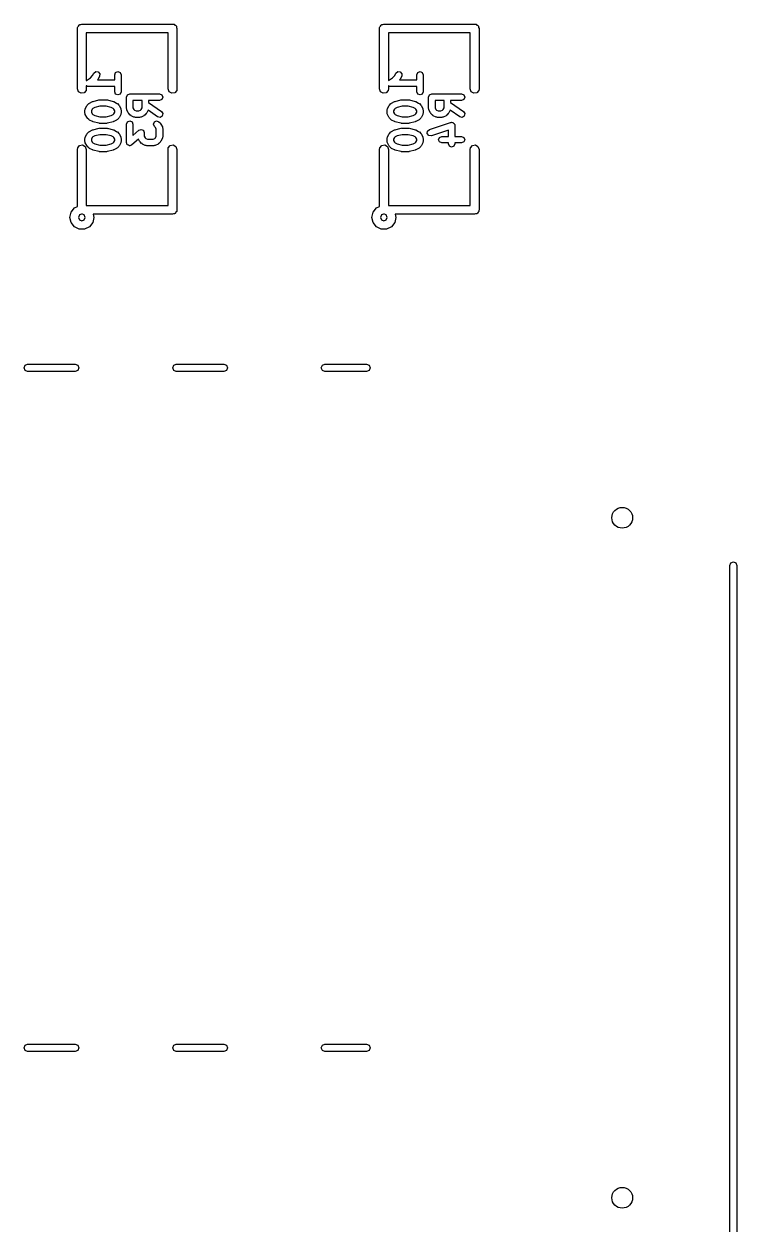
# Model space of a CAD drawing. Extents: x 0.09 to 3.11, y 0.01 to 3.81.
# Drawn here: x 1.507 to 1.979, y 0.893 to 1.688 of the extents above; entities that cross this region are included whole.
import ezdxf

# ---------------------------------------------------------------- set-up
doc = ezdxf.new("R2010")
doc.units = 0
doc.header["$MEASUREMENT"] = 0
doc.layers.add('BLACK', color=7, linetype='CONTINUOUS')

msp = doc.modelspace()

# ---------------------------------------------------------------- linework, layer by layer
at = {"layer": 'BLACK', "linetype": 'CONTINUOUS'}
for p, q in [((1.54205, 1.685), (1.54211, 1.68538)), ((1.54205, 1.645), (1.54205, 1.685)), ((1.54209, 1.68551), (1.54216, 1.68563)), ((1.54211, 1.68538), (1.54209, 1.68551)), ((1.54216, 1.68563), (1.54223, 1.68601)), ((1.54223, 1.68601), (1.54272, 1.6866)), ((1.54272, 1.6866), (1.5431, 1.68726)), ((1.5431, 1.68726), (1.54335, 1.68735)), ((1.54335, 1.68735), (1.54352, 1.68756)), ((1.54352, 1.68756), (1.54428, 1.68769)), ((1.54428, 1.68769), (1.545, 1.68795)), ((1.545, 1.68795), (1.605, 1.68795)), ((1.605, 1.68795), (1.60538, 1.68789)), ((1.60538, 1.68789), (1.60551, 1.68791)), ((1.60551, 1.68791), (1.60563, 1.68784)), ((1.60563, 1.68784), (1.60601, 1.68777)), ((1.60601, 1.68777), (1.6066, 1.68728)), ((1.6066, 1.68728), (1.60726, 1.6869)), ((1.60726, 1.6869), (1.60735, 1.68665)), ((1.60735, 1.68665), (1.60756, 1.68648)), ((1.60756, 1.68648), (1.60769, 1.68572)), ((1.60769, 1.68572), (1.60795, 1.685)), ((1.60795, 1.685), (1.60795, 1.645)), ((1.74205, 1.685), (1.74211, 1.68538)), ((1.74205, 1.645), (1.74205, 1.685)), ((1.74209, 1.68551), (1.74216, 1.68563)), ((1.74211, 1.68538), (1.74209, 1.68551)), ((1.74216, 1.68563), (1.74223, 1.68601)), ((1.74223, 1.68601), (1.74272, 1.6866)), ((1.74272, 1.6866), (1.7431, 1.68726)), ((1.7431, 1.68726), (1.74335, 1.68735)), ((1.74335, 1.68735), (1.74352, 1.68756)), ((1.74352, 1.68756), (1.74428, 1.68769)), ((1.74428, 1.68769), (1.745, 1.68795)), ((1.745, 1.68795), (1.805, 1.68795)), ((1.805, 1.68795), (1.80538, 1.68789)), ((1.80538, 1.68789), (1.80551, 1.68791)), ((1.80551, 1.68791), (1.80563, 1.68784)), ((1.80563, 1.68784), (1.80601, 1.68777)), ((1.80601, 1.68777), (1.8066, 1.68728)), ((1.8066, 1.68728), (1.80726, 1.6869)), ((1.80726, 1.6869), (1.80735, 1.68665)), ((1.80735, 1.68665), (1.80756, 1.68648)), ((1.80756, 1.68648), (1.80769, 1.68572)), ((1.80769, 1.68572), (1.80795, 1.685)), ((1.80795, 1.685), (1.80795, 1.645)), ((1.60205, 1.68205), (1.54795, 1.68205)), ((1.54795, 1.68205), (1.54795, 1.65048)), ((1.60205, 1.645), (1.60205, 1.68205)), ((1.80205, 1.68205), (1.74795, 1.68205)), ((1.74795, 1.68205), (1.74795, 1.65048)), ((1.80205, 1.645), (1.80205, 1.68205)), ((1.55063, 1.65231), (1.55211, 1.65379)), ((1.55211, 1.65379), (1.5529, 1.65535)), ((1.5529, 1.65535), (1.55414, 1.65643)), ((1.55414, 1.65643), (1.55578, 1.65631)), ((1.55578, 1.65631), (1.55686, 1.65507)), ((1.55674, 1.65343), (1.5558, 1.65155)), ((1.55686, 1.65507), (1.55674, 1.65343)), ((1.56674, 1.65439), (1.56737, 1.65591)), ((1.56674, 1.65091), (1.56674, 1.65439)), ((1.56737, 1.65591), (1.56889, 1.65654)), ((1.56889, 1.65654), (1.57041, 1.65591)), ((1.57041, 1.65591), (1.57104, 1.65439)), ((1.57104, 1.65439), (1.57104, 1.64313)), ((1.75063, 1.65231), (1.75211, 1.65379)), ((1.75211, 1.65379), (1.7529, 1.65535)), ((1.7529, 1.65535), (1.75414, 1.65643)), ((1.75414, 1.65643), (1.75578, 1.65631)), ((1.75578, 1.65631), (1.75686, 1.65507)), ((1.75674, 1.65343), (1.7558, 1.65155)), ((1.75686, 1.65507), (1.75674, 1.65343)), ((1.76674, 1.65439), (1.76737, 1.65591)), ((1.76674, 1.65091), (1.76674, 1.65439)), ((1.76737, 1.65591), (1.76889, 1.65654)), ((1.76889, 1.65654), (1.77041, 1.65591)), ((1.77041, 1.65591), (1.77104, 1.65439)), ((1.77104, 1.65439), (1.77104, 1.64313)), ((1.54795, 1.65048), (1.548, 1.65055)), ((1.54825, 1.647), (1.54795, 1.64712)), ((1.54795, 1.64712), (1.54795, 1.645)), ((1.548, 1.65055), (1.55063, 1.65231)), ((1.54877, 1.64665), (1.54825, 1.647)), ((1.54899, 1.6467), (1.54877, 1.64665)), ((1.54919, 1.64661), (1.54899, 1.6467)), ((1.56674, 1.64661), (1.54919, 1.64661)), ((1.5554, 1.65099), (1.55532, 1.65091)), ((1.55532, 1.65091), (1.56674, 1.65091)), ((1.55554, 1.65132), (1.5554, 1.65099)), ((1.5558, 1.65155), (1.55554, 1.65132)), ((1.56674, 1.64313), (1.56674, 1.64661)), ((1.74795, 1.65048), (1.748, 1.65055)), ((1.74825, 1.647), (1.74795, 1.64712)), ((1.74795, 1.64712), (1.74795, 1.645)), ((1.748, 1.65055), (1.75063, 1.65231)), ((1.74877, 1.64665), (1.74825, 1.647)), ((1.74899, 1.6467), (1.74877, 1.64665)), ((1.74919, 1.64661), (1.74899, 1.6467)), ((1.76674, 1.64661), (1.74919, 1.64661)), ((1.7554, 1.65099), (1.75532, 1.65091)), ((1.75532, 1.65091), (1.76674, 1.65091)), ((1.75554, 1.65132), (1.7554, 1.65099)), ((1.7558, 1.65155), (1.75554, 1.65132)), ((1.76674, 1.64313), (1.76674, 1.64661)), ((1.54274, 1.6431), (1.54205, 1.645)), ((1.54449, 1.64209), (1.54274, 1.6431)), ((1.54648, 1.64244), (1.54449, 1.64209)), ((1.54777, 1.64399), (1.54648, 1.64244)), ((1.54795, 1.645), (1.54777, 1.64399)), ((1.55242, 1.63678), (1.55617, 1.63771)), ((1.55617, 1.63771), (1.55644, 1.63767)), ((1.55644, 1.63767), (1.55669, 1.63778)), ((1.55669, 1.63778), (1.56139, 1.63778)), ((1.56139, 1.63778), (1.56164, 1.63767)), ((1.56164, 1.63767), (1.56191, 1.63771)), ((1.56191, 1.63771), (1.56566, 1.63678)), ((1.56737, 1.64161), (1.56674, 1.64313)), ((1.56889, 1.64098), (1.56737, 1.64161)), ((1.57041, 1.64161), (1.56889, 1.64098)), ((1.57104, 1.64313), (1.57041, 1.64161)), ((1.57454, 1.63954), (1.57517, 1.64106)), ((1.57454, 1.63204), (1.57454, 1.63954)), ((1.57517, 1.64106), (1.57669, 1.64169)), ((1.57669, 1.64169), (1.59639, 1.64169)), ((1.58486, 1.63739), (1.57884, 1.63739)), ((1.57884, 1.63739), (1.57884, 1.63254)), ((1.58486, 1.63254), (1.58486, 1.63739)), ((1.59639, 1.63739), (1.58916, 1.63739)), ((1.58916, 1.63739), (1.58916, 1.63597)), ((1.59639, 1.64169), (1.59791, 1.64106)), ((1.59791, 1.63802), (1.59639, 1.63739)), ((1.59791, 1.64106), (1.59854, 1.63954)), ((1.59854, 1.63954), (1.59791, 1.63802)), ((1.60274, 1.6431), (1.60205, 1.645)), ((1.60449, 1.64209), (1.60274, 1.6431)), ((1.60648, 1.64244), (1.60449, 1.64209)), ((1.60777, 1.64399), (1.60648, 1.64244)), ((1.60795, 1.645), (1.60777, 1.64399)), ((1.74274, 1.6431), (1.74205, 1.645)), ((1.74449, 1.64209), (1.74274, 1.6431)), ((1.74648, 1.64244), (1.74449, 1.64209)), ((1.74777, 1.64399), (1.74648, 1.64244)), ((1.74795, 1.645), (1.74777, 1.64399)), ((1.75242, 1.63678), (1.75617, 1.63771)), ((1.75617, 1.63771), (1.75644, 1.63767)), ((1.75644, 1.63767), (1.75669, 1.63778)), ((1.75669, 1.63778), (1.76139, 1.63778)), ((1.76139, 1.63778), (1.76164, 1.63767)), ((1.76164, 1.63767), (1.76191, 1.63771)), ((1.76191, 1.63771), (1.76566, 1.63678)), ((1.76737, 1.64161), (1.76674, 1.64313)), ((1.76889, 1.64098), (1.76737, 1.64161)), ((1.77041, 1.64161), (1.76889, 1.64098)), ((1.77104, 1.64313), (1.77041, 1.64161)), ((1.77454, 1.63954), (1.77517, 1.64106)), ((1.77454, 1.63204), (1.77454, 1.63954)), ((1.77517, 1.64106), (1.77669, 1.64169)), ((1.77669, 1.64169), (1.79639, 1.64169)), ((1.78486, 1.63739), (1.77884, 1.63739)), ((1.77884, 1.63739), (1.77884, 1.63254)), ((1.78486, 1.63254), (1.78486, 1.63739)), ((1.79639, 1.63739), (1.78916, 1.63739)), ((1.78916, 1.63739), (1.78916, 1.63597)), ((1.79639, 1.64169), (1.79791, 1.64106)), ((1.79791, 1.63802), (1.79639, 1.63739)), ((1.79791, 1.64106), (1.79854, 1.63954)), ((1.79854, 1.63954), (1.79791, 1.63802)), ((1.80274, 1.6431), (1.80205, 1.645)), ((1.80449, 1.64209), (1.80274, 1.6431)), ((1.80648, 1.64244), (1.80449, 1.64209)), ((1.80777, 1.64399), (1.80648, 1.64244)), ((1.80795, 1.645), (1.80777, 1.64399)), ((1.54704, 1.63094), (1.54723, 1.6314)), ((1.54704, 1.62906), (1.54704, 1.63094)), ((1.54723, 1.6314), (1.54727, 1.6319)), ((1.54727, 1.6319), (1.54821, 1.63378)), ((1.54821, 1.63378), (1.54847, 1.63401)), ((1.54847, 1.63401), (1.54861, 1.63433)), ((1.54861, 1.63433), (1.54955, 1.63527)), ((1.54955, 1.63527), (1.54987, 1.63541)), ((1.54987, 1.63541), (1.5501, 1.63568)), ((1.5501, 1.63568), (1.55198, 1.63661)), ((1.5519, 1.63154), (1.55134, 1.63043)), ((1.55134, 1.63043), (1.55134, 1.62957)), ((1.55134, 1.62957), (1.5519, 1.62846)), ((1.55234, 1.63199), (1.5519, 1.63154)), ((1.55198, 1.63661), (1.55222, 1.63663)), ((1.55222, 1.63663), (1.55242, 1.63678)), ((1.55369, 1.63266), (1.55234, 1.63199)), ((1.55696, 1.63348), (1.55369, 1.63266)), ((1.56112, 1.63348), (1.55696, 1.63348)), ((1.56439, 1.63266), (1.56112, 1.63348)), ((1.56574, 1.63199), (1.56439, 1.63266)), ((1.56566, 1.63678), (1.56586, 1.63663)), ((1.56618, 1.63154), (1.56574, 1.63199)), ((1.56586, 1.63663), (1.5661, 1.63661)), ((1.5661, 1.63661), (1.56798, 1.63568)), ((1.56674, 1.63043), (1.56618, 1.63154)), ((1.56618, 1.62846), (1.56674, 1.62957)), ((1.56674, 1.62957), (1.56674, 1.63043)), ((1.56798, 1.63568), (1.56821, 1.63541)), ((1.56821, 1.63541), (1.56853, 1.63527)), ((1.56853, 1.63527), (1.56947, 1.63433)), ((1.56947, 1.63433), (1.56961, 1.63401)), ((1.56961, 1.63401), (1.56987, 1.63378)), ((1.56987, 1.63378), (1.57081, 1.6319)), ((1.57081, 1.6319), (1.57085, 1.6314)), ((1.57085, 1.6314), (1.57104, 1.63094)), ((1.57104, 1.63094), (1.57104, 1.62906)), ((1.57473, 1.63157), (1.57454, 1.63204)), ((1.57477, 1.63107), (1.57473, 1.63157)), ((1.57571, 1.6292), (1.57477, 1.63107)), ((1.57884, 1.63254), (1.57939, 1.63143)), ((1.57939, 1.63143), (1.57984, 1.63099)), ((1.57984, 1.63099), (1.58095, 1.63043)), ((1.58095, 1.63043), (1.58275, 1.63043)), ((1.58275, 1.63043), (1.58386, 1.63099)), ((1.58386, 1.63099), (1.5843, 1.63143)), ((1.5843, 1.63143), (1.58486, 1.63254)), ((1.58886, 1.63093), (1.58799, 1.6292)), ((1.59516, 1.62652), (1.58886, 1.63093)), ((1.58916, 1.63597), (1.59762, 1.63004)), ((1.59762, 1.63004), (1.59851, 1.62866)), ((1.74704, 1.63094), (1.74723, 1.6314)), ((1.74704, 1.62906), (1.74704, 1.63094)), ((1.74723, 1.6314), (1.74727, 1.6319)), ((1.74727, 1.6319), (1.74821, 1.63378)), ((1.74821, 1.63378), (1.74847, 1.63401)), ((1.74847, 1.63401), (1.74861, 1.63433)), ((1.74861, 1.63433), (1.74955, 1.63527)), ((1.74955, 1.63527), (1.74987, 1.63541)), ((1.74987, 1.63541), (1.7501, 1.63568)), ((1.7501, 1.63568), (1.75198, 1.63661)), ((1.7519, 1.63154), (1.75134, 1.63043)), ((1.75134, 1.63043), (1.75134, 1.62957)), ((1.75134, 1.62957), (1.7519, 1.62846)), ((1.75234, 1.63199), (1.7519, 1.63154)), ((1.75198, 1.63661), (1.75222, 1.63663)), ((1.75222, 1.63663), (1.75242, 1.63678)), ((1.75369, 1.63266), (1.75234, 1.63199)), ((1.75696, 1.63348), (1.75369, 1.63266)), ((1.76112, 1.63348), (1.75696, 1.63348)), ((1.76439, 1.63266), (1.76112, 1.63348)), ((1.76574, 1.63199), (1.76439, 1.63266)), ((1.76566, 1.63678), (1.76586, 1.63663)), ((1.76618, 1.63154), (1.76574, 1.63199)), ((1.76586, 1.63663), (1.7661, 1.63661)), ((1.7661, 1.63661), (1.76798, 1.63568)), ((1.76674, 1.63043), (1.76618, 1.63154)), ((1.76618, 1.62846), (1.76674, 1.62957)), ((1.76674, 1.62957), (1.76674, 1.63043)), ((1.76798, 1.63568), (1.76821, 1.63541)), ((1.76821, 1.63541), (1.76853, 1.63527)), ((1.76853, 1.63527), (1.76947, 1.63433)), ((1.76947, 1.63433), (1.76961, 1.63401)), ((1.76961, 1.63401), (1.76987, 1.63378)), ((1.76987, 1.63378), (1.77081, 1.6319)), ((1.77081, 1.6319), (1.77085, 1.6314)), ((1.77085, 1.6314), (1.77104, 1.63094)), ((1.77104, 1.63094), (1.77104, 1.62906)), ((1.77473, 1.63157), (1.77454, 1.63204)), ((1.77477, 1.63107), (1.77473, 1.63157)), ((1.77571, 1.6292), (1.77477, 1.63107)), ((1.77884, 1.63254), (1.7794, 1.63143)), ((1.7794, 1.63143), (1.77984, 1.63099)), ((1.77984, 1.63099), (1.78095, 1.63043)), ((1.78095, 1.63043), (1.78275, 1.63043)), ((1.78275, 1.63043), (1.78386, 1.63099)), ((1.78386, 1.63099), (1.7843, 1.63143)), ((1.7843, 1.63143), (1.78486, 1.63254)), ((1.78886, 1.63093), (1.78799, 1.6292)), ((1.79516, 1.62652), (1.78886, 1.63093)), ((1.78916, 1.63597), (1.79762, 1.63004)), ((1.79762, 1.63004), (1.79851, 1.62866)), ((1.54723, 1.6286), (1.54704, 1.62906)), ((1.54727, 1.6281), (1.54723, 1.6286)), ((1.54821, 1.62622), (1.54727, 1.6281)), ((1.54847, 1.62599), (1.54821, 1.62622)), ((1.54861, 1.62567), (1.54847, 1.62599)), ((1.54955, 1.62473), (1.54861, 1.62567)), ((1.54987, 1.62459), (1.54955, 1.62473)), ((1.5501, 1.62432), (1.54987, 1.62459)), ((1.55198, 1.62339), (1.5501, 1.62432)), ((1.5519, 1.62846), (1.55234, 1.62801)), ((1.55222, 1.62337), (1.55198, 1.62339)), ((1.55242, 1.62322), (1.55222, 1.62337)), ((1.55234, 1.62801), (1.55369, 1.62734)), ((1.55617, 1.62229), (1.55242, 1.62322)), ((1.55369, 1.62734), (1.55696, 1.62652)), ((1.55644, 1.62233), (1.55617, 1.62229)), ((1.55669, 1.62222), (1.55644, 1.62233)), ((1.56139, 1.62222), (1.55669, 1.62222)), ((1.55696, 1.62652), (1.56112, 1.62652)), ((1.56112, 1.62652), (1.56439, 1.62734)), ((1.56164, 1.62233), (1.56139, 1.62222)), ((1.56191, 1.62229), (1.56164, 1.62233)), ((1.56566, 1.62322), (1.56191, 1.62229)), ((1.56439, 1.62734), (1.56574, 1.62801)), ((1.56586, 1.62337), (1.56566, 1.62322)), ((1.56574, 1.62801), (1.56618, 1.62846)), ((1.5661, 1.62339), (1.56586, 1.62337)), ((1.56798, 1.62432), (1.5661, 1.62339)), ((1.56821, 1.62459), (1.56798, 1.62432)), ((1.56853, 1.62473), (1.56821, 1.62459)), ((1.56947, 1.62567), (1.56853, 1.62473)), ((1.56961, 1.62599), (1.56947, 1.62567)), ((1.56987, 1.62622), (1.56961, 1.62599)), ((1.57081, 1.6281), (1.56987, 1.62622)), ((1.57085, 1.6286), (1.57081, 1.6281)), ((1.57104, 1.62906), (1.57085, 1.6286)), ((1.57454, 1.62172), (1.57517, 1.62324)), ((1.57454, 1.60952), (1.57454, 1.62172)), ((1.57517, 1.62324), (1.57669, 1.62387)), ((1.57597, 1.62897), (1.57571, 1.6292)), ((1.57611, 1.62864), (1.57597, 1.62897)), ((1.57705, 1.6277), (1.57611, 1.62864)), ((1.57669, 1.62387), (1.57821, 1.62324)), ((1.57737, 1.62757), (1.57705, 1.6277)), ((1.5776, 1.6273), (1.57737, 1.62757)), ((1.57948, 1.62636), (1.5776, 1.6273)), ((1.57821, 1.62324), (1.57884, 1.62172)), ((1.57884, 1.62172), (1.57884, 1.61426)), ((1.57998, 1.62632), (1.57948, 1.62636)), ((1.58044, 1.62613), (1.57998, 1.62632)), ((1.58326, 1.62613), (1.58044, 1.62613)), ((1.58372, 1.62632), (1.58326, 1.62613)), ((1.58422, 1.62636), (1.58372, 1.62632)), ((1.58609, 1.6273), (1.58422, 1.62636)), ((1.58633, 1.62757), (1.58609, 1.6273)), ((1.58665, 1.6277), (1.58633, 1.62757)), ((1.58759, 1.62864), (1.58665, 1.6277)), ((1.58773, 1.62897), (1.58759, 1.62864)), ((1.58799, 1.6292), (1.58773, 1.62897)), ((1.59236, 1.62172), (1.59299, 1.62324)), ((1.59299, 1.6202), (1.59236, 1.62172)), ((1.59299, 1.62324), (1.59451, 1.62387)), ((1.59451, 1.62387), (1.59603, 1.62324)), ((1.59676, 1.62617), (1.59516, 1.62652)), ((1.59603, 1.62324), (1.59697, 1.6223)), ((1.59815, 1.62705), (1.59676, 1.62617)), ((1.59697, 1.6223), (1.59711, 1.62197)), ((1.59711, 1.62197), (1.59737, 1.62174)), ((1.59737, 1.62174), (1.59831, 1.61986)), ((1.59851, 1.62866), (1.59815, 1.62705)), ((1.74723, 1.6286), (1.74704, 1.62906)), ((1.74727, 1.6281), (1.74723, 1.6286)), ((1.74821, 1.62622), (1.74727, 1.6281)), ((1.74847, 1.62599), (1.74821, 1.62622)), ((1.74861, 1.62567), (1.74847, 1.62599)), ((1.74955, 1.62473), (1.74861, 1.62567)), ((1.74987, 1.62459), (1.74955, 1.62473)), ((1.7501, 1.62432), (1.74987, 1.62459)), ((1.75198, 1.62339), (1.7501, 1.62432)), ((1.7519, 1.62846), (1.75234, 1.62801)), ((1.75222, 1.62337), (1.75198, 1.62339)), ((1.75242, 1.62322), (1.75222, 1.62337)), ((1.75234, 1.62801), (1.75369, 1.62734)), ((1.75617, 1.62229), (1.75242, 1.62322)), ((1.75369, 1.62734), (1.75696, 1.62652)), ((1.75644, 1.62233), (1.75617, 1.62229)), ((1.75669, 1.62222), (1.75644, 1.62233)), ((1.76139, 1.62222), (1.75669, 1.62222)), ((1.75696, 1.62652), (1.76112, 1.62652)), ((1.76112, 1.62652), (1.76439, 1.62734)), ((1.76164, 1.62233), (1.76139, 1.62222)), ((1.76191, 1.62229), (1.76164, 1.62233)), ((1.76566, 1.62322), (1.76191, 1.62229)), ((1.76439, 1.62734), (1.76574, 1.62801)), ((1.76586, 1.62337), (1.76566, 1.62322)), ((1.76574, 1.62801), (1.76618, 1.62846)), ((1.7661, 1.62339), (1.76586, 1.62337)), ((1.76798, 1.62432), (1.7661, 1.62339)), ((1.76821, 1.62459), (1.76798, 1.62432)), ((1.76853, 1.62473), (1.76821, 1.62459)), ((1.76947, 1.62567), (1.76853, 1.62473)), ((1.76961, 1.62599), (1.76947, 1.62567)), ((1.76987, 1.62622), (1.76961, 1.62599)), ((1.77081, 1.6281), (1.76987, 1.62622)), ((1.77085, 1.6286), (1.77081, 1.6281)), ((1.77104, 1.62906), (1.77085, 1.6286)), ((1.77507, 1.61813), (1.78914, 1.62282)), ((1.77597, 1.62897), (1.77571, 1.6292)), ((1.77611, 1.62864), (1.77597, 1.62897)), ((1.77705, 1.6277), (1.77611, 1.62864)), ((1.77737, 1.62757), (1.77705, 1.6277)), ((1.7776, 1.6273), (1.77737, 1.62757)), ((1.77948, 1.62636), (1.7776, 1.6273)), ((1.77998, 1.62632), (1.77948, 1.62636)), ((1.78044, 1.62613), (1.77998, 1.62632)), ((1.78326, 1.62613), (1.78044, 1.62613)), ((1.78372, 1.62632), (1.78326, 1.62613)), ((1.78422, 1.62636), (1.78372, 1.62632)), ((1.78609, 1.6273), (1.78422, 1.62636)), ((1.78633, 1.62757), (1.78609, 1.6273)), ((1.78665, 1.6277), (1.78633, 1.62757)), ((1.78759, 1.62864), (1.78665, 1.6277)), ((1.78773, 1.62897), (1.78759, 1.62864)), ((1.78799, 1.6292), (1.78773, 1.62897)), ((1.78914, 1.62282), (1.7895, 1.62279)), ((1.7895, 1.62279), (1.78982, 1.62293)), ((1.78982, 1.62293), (1.79029, 1.62274)), ((1.79029, 1.62274), (1.79078, 1.6227)), ((1.79078, 1.6227), (1.79102, 1.62243)), ((1.79102, 1.62243), (1.79134, 1.6223)), ((1.79134, 1.6223), (1.79154, 1.62184)), ((1.79154, 1.62184), (1.79186, 1.62146)), ((1.79186, 1.62146), (1.79184, 1.62111)), ((1.79676, 1.62617), (1.79516, 1.62652)), ((1.79815, 1.62705), (1.79676, 1.62617)), ((1.79851, 1.62866), (1.79815, 1.62705)), ((1.54727, 1.61314), (1.54821, 1.61501)), ((1.54821, 1.61501), (1.54847, 1.61525)), ((1.54847, 1.61525), (1.54861, 1.61557)), ((1.54861, 1.61557), (1.54955, 1.61651)), ((1.54955, 1.61651), (1.54987, 1.61665)), ((1.54987, 1.61665), (1.5501, 1.61691)), ((1.5501, 1.61691), (1.55198, 1.61785)), ((1.55198, 1.61785), (1.55222, 1.61787)), ((1.55222, 1.61787), (1.55242, 1.61801)), ((1.55369, 1.6139), (1.55234, 1.61322)), ((1.55242, 1.61801), (1.55617, 1.61895)), ((1.55696, 1.61472), (1.55369, 1.6139)), ((1.55617, 1.61895), (1.55644, 1.61891)), ((1.55644, 1.61891), (1.55669, 1.61902)), ((1.55669, 1.61902), (1.56139, 1.61902)), ((1.56112, 1.61472), (1.55696, 1.61472)), ((1.56439, 1.6139), (1.56112, 1.61472)), ((1.56139, 1.61902), (1.56164, 1.61891)), ((1.56164, 1.61891), (1.56191, 1.61895)), ((1.56191, 1.61895), (1.56566, 1.61801)), ((1.56574, 1.61322), (1.56439, 1.6139)), ((1.56566, 1.61801), (1.56586, 1.61787)), ((1.56586, 1.61787), (1.5661, 1.61785)), ((1.5661, 1.61785), (1.56798, 1.61691)), ((1.56798, 1.61691), (1.56821, 1.61665)), ((1.56821, 1.61665), (1.56853, 1.61651)), ((1.56853, 1.61651), (1.56947, 1.61557)), ((1.56947, 1.61557), (1.56961, 1.61525)), ((1.56961, 1.61525), (1.56987, 1.61501)), ((1.56987, 1.61501), (1.57081, 1.61314)), ((1.57884, 1.61426), (1.58278, 1.61771)), ((1.58278, 1.61771), (1.5835, 1.61795)), ((1.5835, 1.61795), (1.58419, 1.61824)), ((1.58419, 1.61824), (1.58427, 1.61821)), ((1.58427, 1.61821), (1.58434, 1.61823)), ((1.58434, 1.61823), (1.58502, 1.6179)), ((1.58502, 1.6179), (1.58571, 1.61761)), ((1.58571, 1.61761), (1.58574, 1.61754)), ((1.58574, 1.61754), (1.58581, 1.6175)), ((1.58581, 1.6175), (1.58606, 1.61679)), ((1.58606, 1.61679), (1.58634, 1.61609)), ((1.58634, 1.61609), (1.58634, 1.61378)), ((1.58634, 1.61378), (1.5869, 1.61267)), ((1.59368, 1.61951), (1.59299, 1.6202)), ((1.59424, 1.61839), (1.59368, 1.61951)), ((1.59368, 1.61267), (1.59424, 1.61378)), ((1.59424, 1.61378), (1.59424, 1.61839)), ((1.59831, 1.61986), (1.59835, 1.61936)), ((1.59835, 1.61936), (1.59854, 1.6189)), ((1.59854, 1.6189), (1.59854, 1.61327)), ((1.74727, 1.61314), (1.74821, 1.61501)), ((1.74821, 1.61501), (1.74847, 1.61525)), ((1.74847, 1.61525), (1.74861, 1.61557)), ((1.74861, 1.61557), (1.74955, 1.61651)), ((1.74955, 1.61651), (1.74987, 1.61665)), ((1.74987, 1.61665), (1.7501, 1.61691)), ((1.7501, 1.61691), (1.75198, 1.61785)), ((1.75198, 1.61785), (1.75222, 1.61787)), ((1.75222, 1.61787), (1.75242, 1.61801)), ((1.75369, 1.6139), (1.75234, 1.61322)), ((1.75242, 1.61801), (1.75617, 1.61895)), ((1.75696, 1.61472), (1.75369, 1.6139)), ((1.75617, 1.61895), (1.75644, 1.61891)), ((1.75644, 1.61891), (1.75669, 1.61902)), ((1.75669, 1.61902), (1.76139, 1.61902)), ((1.76112, 1.61472), (1.75696, 1.61472)), ((1.76439, 1.6139), (1.76112, 1.61472)), ((1.76139, 1.61902), (1.76164, 1.61891)), ((1.76164, 1.61891), (1.76191, 1.61895)), ((1.76191, 1.61895), (1.76566, 1.61801)), ((1.76574, 1.61322), (1.76439, 1.6139)), ((1.76566, 1.61801), (1.76586, 1.61787)), ((1.76586, 1.61787), (1.7661, 1.61785)), ((1.7661, 1.61785), (1.76798, 1.61691)), ((1.76798, 1.61691), (1.76821, 1.61665)), ((1.76821, 1.61665), (1.76853, 1.61651)), ((1.76853, 1.61651), (1.76947, 1.61557)), ((1.76947, 1.61557), (1.76961, 1.61525)), ((1.76961, 1.61525), (1.76987, 1.61501)), ((1.76987, 1.61501), (1.77081, 1.61314)), ((1.77371, 1.61541), (1.77383, 1.61705)), ((1.77479, 1.61417), (1.77371, 1.61541)), ((1.77383, 1.61705), (1.77507, 1.61813)), ((1.77643, 1.61405), (1.77479, 1.61417)), ((1.78767, 1.6178), (1.77643, 1.61405)), ((1.78174, 1.61292), (1.78326, 1.61355)), ((1.78326, 1.61355), (1.78767, 1.61355)), ((1.78767, 1.61355), (1.78767, 1.6178)), ((1.79184, 1.62111), (1.79197, 1.62078)), ((1.79197, 1.62078), (1.79197, 1.61355)), ((1.79197, 1.61355), (1.79639, 1.61355)), ((1.79639, 1.61355), (1.79791, 1.61292)), ((1.54205, 1.605), (1.54223, 1.60601)), ((1.54223, 1.60601), (1.54352, 1.60756)), ((1.54352, 1.60756), (1.54551, 1.60791)), ((1.54551, 1.60791), (1.54726, 1.6069)), ((1.54704, 1.61218), (1.54723, 1.61264)), ((1.54704, 1.6103), (1.54704, 1.61218)), ((1.54723, 1.60984), (1.54704, 1.6103)), ((1.54723, 1.61264), (1.54727, 1.61314)), ((1.54727, 1.60934), (1.54723, 1.60984)), ((1.54726, 1.6069), (1.54795, 1.605)), ((1.54821, 1.60746), (1.54727, 1.60934)), ((1.54847, 1.60723), (1.54821, 1.60746)), ((1.54861, 1.6069), (1.54847, 1.60723)), ((1.54955, 1.60597), (1.54861, 1.6069)), ((1.54987, 1.60583), (1.54955, 1.60597)), ((1.5501, 1.60556), (1.54987, 1.60583)), ((1.55198, 1.60462), (1.5501, 1.60556)), ((1.5519, 1.61278), (1.55134, 1.61167)), ((1.55134, 1.61167), (1.55134, 1.61081)), ((1.55134, 1.61081), (1.5519, 1.6097)), ((1.55234, 1.61322), (1.5519, 1.61278)), ((1.5519, 1.6097), (1.55234, 1.60925)), ((1.55234, 1.60925), (1.55369, 1.60858)), ((1.55369, 1.60858), (1.55696, 1.60776)), ((1.55696, 1.60776), (1.56112, 1.60776)), ((1.56112, 1.60776), (1.56439, 1.60858)), ((1.56439, 1.60858), (1.56574, 1.60925)), ((1.56618, 1.61278), (1.56574, 1.61322)), ((1.56574, 1.60925), (1.56618, 1.6097)), ((1.56798, 1.60556), (1.5661, 1.60462)), ((1.56674, 1.61167), (1.56618, 1.61278)), ((1.56618, 1.6097), (1.56674, 1.61081)), ((1.56674, 1.61081), (1.56674, 1.61167)), ((1.56821, 1.60583), (1.56798, 1.60556)), ((1.56853, 1.60597), (1.56821, 1.60583)), ((1.56947, 1.6069), (1.56853, 1.60597)), ((1.56961, 1.60723), (1.56947, 1.6069)), ((1.56987, 1.60746), (1.56961, 1.60723)), ((1.57081, 1.60934), (1.56987, 1.60746)), ((1.57081, 1.61314), (1.57085, 1.61264)), ((1.57085, 1.60984), (1.57081, 1.60934)), ((1.57085, 1.61264), (1.57104, 1.61218)), ((1.57104, 1.6103), (1.57085, 1.60984)), ((1.57104, 1.61218), (1.57104, 1.6103)), ((1.57483, 1.60882), (1.57454, 1.60952)), ((1.57507, 1.60811), (1.57483, 1.60882)), ((1.57514, 1.60807), (1.57507, 1.60811)), ((1.57517, 1.608), (1.57514, 1.60807)), ((1.57587, 1.60771), (1.57517, 1.608)), ((1.57655, 1.60738), (1.57587, 1.60771)), ((1.57662, 1.6074), (1.57655, 1.60738)), ((1.57669, 1.60737), (1.57662, 1.6074)), ((1.57739, 1.60766), (1.57669, 1.60737)), ((1.57811, 1.6079), (1.57739, 1.60766)), ((1.58254, 1.61178), (1.57811, 1.6079)), ((1.58321, 1.61044), (1.58254, 1.61178)), ((1.58348, 1.6102), (1.58321, 1.61044)), ((1.58361, 1.60988), (1.58348, 1.6102)), ((1.58455, 1.60894), (1.58361, 1.60988)), ((1.58488, 1.6088), (1.58455, 1.60894)), ((1.58511, 1.60854), (1.58488, 1.6088)), ((1.58699, 1.6076), (1.58511, 1.60854)), ((1.5869, 1.61267), (1.58734, 1.61223)), ((1.58748, 1.60756), (1.58699, 1.6076)), ((1.58734, 1.61223), (1.58845, 1.61167)), ((1.58795, 1.60737), (1.58748, 1.60756)), ((1.59264, 1.60737), (1.58795, 1.60737)), ((1.58845, 1.61167), (1.59213, 1.61167)), ((1.59213, 1.61167), (1.59324, 1.61223)), ((1.5931, 1.60756), (1.59264, 1.60737)), ((1.5936, 1.6076), (1.5931, 1.60756)), ((1.59324, 1.61223), (1.59368, 1.61267)), ((1.59548, 1.60854), (1.5936, 1.6076)), ((1.59571, 1.6088), (1.59548, 1.60854)), ((1.59603, 1.60894), (1.59571, 1.6088)), ((1.59697, 1.60988), (1.59603, 1.60894)), ((1.59711, 1.6102), (1.59697, 1.60988)), ((1.59737, 1.61044), (1.59711, 1.6102)), ((1.59831, 1.61231), (1.59737, 1.61044)), ((1.59835, 1.61281), (1.59831, 1.61231)), ((1.59854, 1.61327), (1.59835, 1.61281)), ((1.60205, 1.605), (1.60223, 1.60601)), ((1.60223, 1.60601), (1.60352, 1.60756)), ((1.60352, 1.60756), (1.60551, 1.60791)), ((1.60551, 1.60791), (1.60726, 1.6069)), ((1.60726, 1.6069), (1.60795, 1.605)), ((1.74205, 1.605), (1.74223, 1.60601)), ((1.74223, 1.60601), (1.74352, 1.60756)), ((1.74352, 1.60756), (1.74551, 1.60791)), ((1.74551, 1.60791), (1.74726, 1.6069)), ((1.74704, 1.61218), (1.74723, 1.61264)), ((1.74704, 1.6103), (1.74704, 1.61218)), ((1.74723, 1.60984), (1.74704, 1.6103)), ((1.74723, 1.61264), (1.74727, 1.61314)), ((1.74727, 1.60934), (1.74723, 1.60984)), ((1.74726, 1.6069), (1.74795, 1.605)), ((1.74821, 1.60746), (1.74727, 1.60934)), ((1.74847, 1.60723), (1.74821, 1.60746)), ((1.74861, 1.6069), (1.74847, 1.60723)), ((1.74955, 1.60597), (1.74861, 1.6069)), ((1.74987, 1.60583), (1.74955, 1.60597)), ((1.7501, 1.60556), (1.74987, 1.60583)), ((1.75198, 1.60462), (1.7501, 1.60556)), ((1.7519, 1.61278), (1.75134, 1.61167)), ((1.75134, 1.61167), (1.75134, 1.61081)), ((1.75134, 1.61081), (1.7519, 1.6097)), ((1.75234, 1.61322), (1.7519, 1.61278)), ((1.7519, 1.6097), (1.75234, 1.60925)), ((1.75234, 1.60925), (1.75369, 1.60858)), ((1.75369, 1.60858), (1.75696, 1.60776)), ((1.75696, 1.60776), (1.76112, 1.60776)), ((1.76112, 1.60776), (1.76439, 1.60858)), ((1.76439, 1.60858), (1.76574, 1.60925)), ((1.76618, 1.61278), (1.76574, 1.61322)), ((1.76574, 1.60925), (1.76618, 1.6097)), ((1.76798, 1.60556), (1.7661, 1.60462)), ((1.76674, 1.61167), (1.76618, 1.61278)), ((1.76618, 1.6097), (1.76674, 1.61081)), ((1.76674, 1.61081), (1.76674, 1.61167)), ((1.76821, 1.60583), (1.76798, 1.60556)), ((1.76853, 1.60597), (1.76821, 1.60583)), ((1.76947, 1.6069), (1.76853, 1.60597)), ((1.76961, 1.60723), (1.76947, 1.6069)), ((1.76987, 1.60746), (1.76961, 1.60723)), ((1.77081, 1.60934), (1.76987, 1.60746)), ((1.77081, 1.61314), (1.77085, 1.61264)), ((1.77085, 1.60984), (1.77081, 1.60934)), ((1.77085, 1.61264), (1.77104, 1.61218)), ((1.77104, 1.6103), (1.77085, 1.60984)), ((1.77104, 1.61218), (1.77104, 1.6103)), ((1.78111, 1.6114), (1.78174, 1.61292)), ((1.78174, 1.60988), (1.78111, 1.6114)), ((1.78326, 1.60925), (1.78174, 1.60988)), ((1.78767, 1.60925), (1.78326, 1.60925)), ((1.78767, 1.60858), (1.78767, 1.60925)), ((1.7883, 1.60706), (1.78767, 1.60858)), ((1.78982, 1.60643), (1.7883, 1.60706)), ((1.79134, 1.60706), (1.78982, 1.60643)), ((1.79197, 1.60858), (1.79134, 1.60706)), ((1.79639, 1.60925), (1.79197, 1.60925)), ((1.79197, 1.60925), (1.79197, 1.60858)), ((1.79791, 1.60988), (1.79639, 1.60925)), ((1.79791, 1.61292), (1.79854, 1.6114)), ((1.79854, 1.6114), (1.79791, 1.60988)), ((1.80205, 1.605), (1.80223, 1.60601)), ((1.80223, 1.60601), (1.80352, 1.60756)), ((1.80352, 1.60756), (1.80551, 1.60791)), ((1.80551, 1.60791), (1.80726, 1.6069)), ((1.80726, 1.6069), (1.80795, 1.605)), ((1.54205, 1.56718), (1.54205, 1.605)), ((1.54795, 1.605), (1.54795, 1.56795)), ((1.55222, 1.60461), (1.55198, 1.60462)), ((1.55242, 1.60446), (1.55222, 1.60461)), ((1.55617, 1.60352), (1.55242, 1.60446)), ((1.55644, 1.60356), (1.55617, 1.60352)), ((1.55669, 1.60346), (1.55644, 1.60356)), ((1.56139, 1.60346), (1.55669, 1.60346)), ((1.56164, 1.60356), (1.56139, 1.60346)), ((1.56191, 1.60352), (1.56164, 1.60356)), ((1.56566, 1.60446), (1.56191, 1.60352)), ((1.56586, 1.60461), (1.56566, 1.60446)), ((1.5661, 1.60462), (1.56586, 1.60461)), ((1.60205, 1.56795), (1.60205, 1.605)), ((1.60795, 1.605), (1.60795, 1.565)), ((1.74205, 1.56718), (1.74205, 1.605)), ((1.74795, 1.605), (1.74795, 1.56795)), ((1.75222, 1.60461), (1.75198, 1.60462)), ((1.75242, 1.60446), (1.75222, 1.60461)), ((1.75617, 1.60352), (1.75242, 1.60446)), ((1.75644, 1.60356), (1.75617, 1.60352)), ((1.75669, 1.60346), (1.75644, 1.60356)), ((1.76139, 1.60346), (1.75669, 1.60346)), ((1.76164, 1.60356), (1.76139, 1.60346)), ((1.76191, 1.60352), (1.76164, 1.60356)), ((1.76566, 1.60446), (1.76191, 1.60352)), ((1.76586, 1.60461), (1.76566, 1.60446)), ((1.7661, 1.60462), (1.76586, 1.60461)), ((1.80205, 1.56795), (1.80205, 1.605)), ((1.80795, 1.605), (1.80795, 1.565)), ((1.53783, 1.56345), (1.54004, 1.56622)), ((1.54004, 1.56622), (1.54205, 1.56718)), ((1.54795, 1.56795), (1.60205, 1.56795)), ((1.73783, 1.56345), (1.74004, 1.56622)), ((1.74004, 1.56622), (1.74205, 1.56718)), ((1.74795, 1.56795), (1.80205, 1.56795)), ((1.53705, 1.56), (1.53783, 1.56345)), ((1.53783, 1.55655), (1.53705, 1.56)), ((1.54343, 1.56157), (1.54278, 1.56)), ((1.54278, 1.56), (1.54343, 1.55843)), ((1.54471, 1.5621), (1.54343, 1.56157)), ((1.54343, 1.55843), (1.545, 1.55778)), ((1.545, 1.56205), (1.54471, 1.5621)), ((1.54541, 1.56205), (1.545, 1.56205)), ((1.545, 1.55778), (1.54657, 1.55843)), ((1.54657, 1.56157), (1.54541, 1.56205)), ((1.54722, 1.56), (1.54657, 1.56157)), ((1.54657, 1.55843), (1.54722, 1.56)), ((1.55295, 1.56), (1.55217, 1.55655)), ((1.605, 1.56205), (1.55249, 1.56205)), ((1.55249, 1.56205), (1.55295, 1.56)), ((1.60572, 1.56231), (1.605, 1.56205)), ((1.60648, 1.56244), (1.60572, 1.56231)), ((1.60665, 1.56265), (1.60648, 1.56244)), ((1.6069, 1.56274), (1.60665, 1.56265)), ((1.60728, 1.5634), (1.6069, 1.56274)), ((1.60777, 1.56399), (1.60728, 1.5634)), ((1.60784, 1.56437), (1.60777, 1.56399)), ((1.60791, 1.56449), (1.60784, 1.56437)), ((1.60795, 1.565), (1.60789, 1.56462)), ((1.60789, 1.56462), (1.60791, 1.56449)), ((1.73705, 1.56), (1.73783, 1.56345)), ((1.73783, 1.55655), (1.73705, 1.56)), ((1.74343, 1.56157), (1.74278, 1.56)), ((1.74278, 1.56), (1.74343, 1.55843)), ((1.74471, 1.5621), (1.74343, 1.56157)), ((1.74343, 1.55843), (1.745, 1.55778)), ((1.745, 1.56205), (1.74471, 1.5621)), ((1.74541, 1.56205), (1.745, 1.56205)), ((1.745, 1.55778), (1.74657, 1.55843)), ((1.74657, 1.56157), (1.74541, 1.56205)), ((1.74722, 1.56), (1.74657, 1.56157)), ((1.74657, 1.55843), (1.74722, 1.56)), ((1.75295, 1.56), (1.75217, 1.55655)), ((1.805, 1.56205), (1.75249, 1.56205)), ((1.75249, 1.56205), (1.75295, 1.56)), ((1.80572, 1.56231), (1.805, 1.56205)), ((1.80648, 1.56244), (1.80572, 1.56231)), ((1.80665, 1.56265), (1.80648, 1.56244)), ((1.8069, 1.56274), (1.80665, 1.56265)), ((1.80728, 1.5634), (1.8069, 1.56274)), ((1.80777, 1.56399), (1.80728, 1.5634)), ((1.80784, 1.56437), (1.80777, 1.56399)), ((1.80791, 1.56449), (1.80784, 1.56437)), ((1.80795, 1.565), (1.80789, 1.56462)), ((1.80789, 1.56462), (1.80791, 1.56449)), ((1.54004, 1.55378), (1.53783, 1.55655)), ((1.54323, 1.55225), (1.54004, 1.55378)), ((1.54677, 1.55225), (1.54323, 1.55225)), ((1.54996, 1.55378), (1.54677, 1.55225)), ((1.55217, 1.55655), (1.54996, 1.55378)), ((1.74004, 1.55378), (1.73783, 1.55655)), ((1.74323, 1.55225), (1.74004, 1.55378)), ((1.74677, 1.55225), (1.74323, 1.55225)), ((1.74996, 1.55378), (1.74677, 1.55225)), ((1.75217, 1.55655), (1.74996, 1.55378)), ((1.50738, 1.4621), (1.50906, 1.4628)), ((1.50906, 1.4628), (1.54055, 1.4628)), ((1.54055, 1.4628), (1.54222, 1.4621)), ((1.60581, 1.4621), (1.60748, 1.4628)), ((1.60748, 1.4628), (1.63898, 1.4628)), ((1.63898, 1.4628), (1.64065, 1.4621)), ((1.70424, 1.4621), (1.70591, 1.4628)), ((1.70591, 1.4628), (1.73346, 1.4628)), ((1.73346, 1.4628), (1.73513, 1.4621)), ((1.50669, 1.46043), (1.50738, 1.4621)), ((1.50738, 1.45876), (1.50669, 1.46043)), ((1.50906, 1.45807), (1.50738, 1.45876)), ((1.54055, 1.45807), (1.50906, 1.45807)), ((1.54222, 1.45876), (1.54055, 1.45807)), ((1.54222, 1.4621), (1.54291, 1.46043)), ((1.54291, 1.46043), (1.54222, 1.45876)), ((1.60512, 1.46043), (1.60581, 1.4621)), ((1.60581, 1.45876), (1.60512, 1.46043)), ((1.60748, 1.45807), (1.60581, 1.45876)), ((1.63898, 1.45807), (1.60748, 1.45807)), ((1.64065, 1.45876), (1.63898, 1.45807)), ((1.64065, 1.4621), (1.64134, 1.46043)), ((1.64134, 1.46043), (1.64065, 1.45876)), ((1.70354, 1.46043), (1.70424, 1.4621)), ((1.70424, 1.45876), (1.70354, 1.46043)), ((1.70591, 1.45807), (1.70424, 1.45876)), ((1.73346, 1.45807), (1.70591, 1.45807)), ((1.73513, 1.45876), (1.73346, 1.45807)), ((1.73513, 1.4621), (1.73583, 1.46043)), ((1.73583, 1.46043), (1.73513, 1.45876)), ((1.97402, 1.32972), (1.97471, 1.33139)), ((1.97402, 0.879724), (1.97402, 1.32972)), ((1.97471, 1.33139), (1.97638, 1.33209)), ((1.97638, 1.33209), (1.97805, 1.33139)), ((1.97805, 1.33139), (1.97874, 1.32972)), ((1.97874, 1.32972), (1.97874, 0.879724)), ((1.50669, 1.01043), (1.50738, 1.0121)), ((1.50738, 1.00876), (1.50669, 1.01043)), ((1.50738, 1.0121), (1.50906, 1.0128)), ((1.50906, 1.0128), (1.54055, 1.0128)), ((1.54055, 1.0128), (1.54222, 1.0121)), ((1.54222, 1.0121), (1.54291, 1.01043)), ((1.54291, 1.01043), (1.54222, 1.00876)), ((1.60512, 1.01043), (1.60581, 1.0121)), ((1.60581, 1.00876), (1.60512, 1.01043)), ((1.60581, 1.0121), (1.60748, 1.0128)), ((1.60748, 1.0128), (1.63898, 1.0128)), ((1.63898, 1.0128), (1.64065, 1.0121)), ((1.64065, 1.0121), (1.64134, 1.01043)), ((1.64134, 1.01043), (1.64065, 1.00876)), ((1.70354, 1.01043), (1.70424, 1.0121)), ((1.70424, 1.00876), (1.70354, 1.01043)), ((1.70424, 1.0121), (1.70591, 1.0128)), ((1.70591, 1.0128), (1.73346, 1.0128)), ((1.73346, 1.0128), (1.73513, 1.0121)), ((1.73513, 1.0121), (1.73583, 1.01043)), ((1.73583, 1.01043), (1.73513, 1.00876)), ((1.50906, 1.00807), (1.50738, 1.00876)), ((1.54055, 1.00807), (1.50906, 1.00807)), ((1.54222, 1.00876), (1.54055, 1.00807)), ((1.60748, 1.00807), (1.60581, 1.00876)), ((1.63898, 1.00807), (1.60748, 1.00807)), ((1.64065, 1.00876), (1.63898, 1.00807)), ((1.70591, 1.00807), (1.70424, 1.00876)), ((1.73346, 1.00807), (1.70591, 1.00807)), ((1.73513, 1.00876), (1.73346, 1.00807))]:
    msp.add_line(p, q, dxfattribs=at)
at = {"layer": 'BLACK'}
for centre in [(1.90276, 1.36122), (1.90276, 0.91122)]:
    msp.add_circle(centre, 0.00689, dxfattribs=at)

doc.saveas('drawing.dxf')
